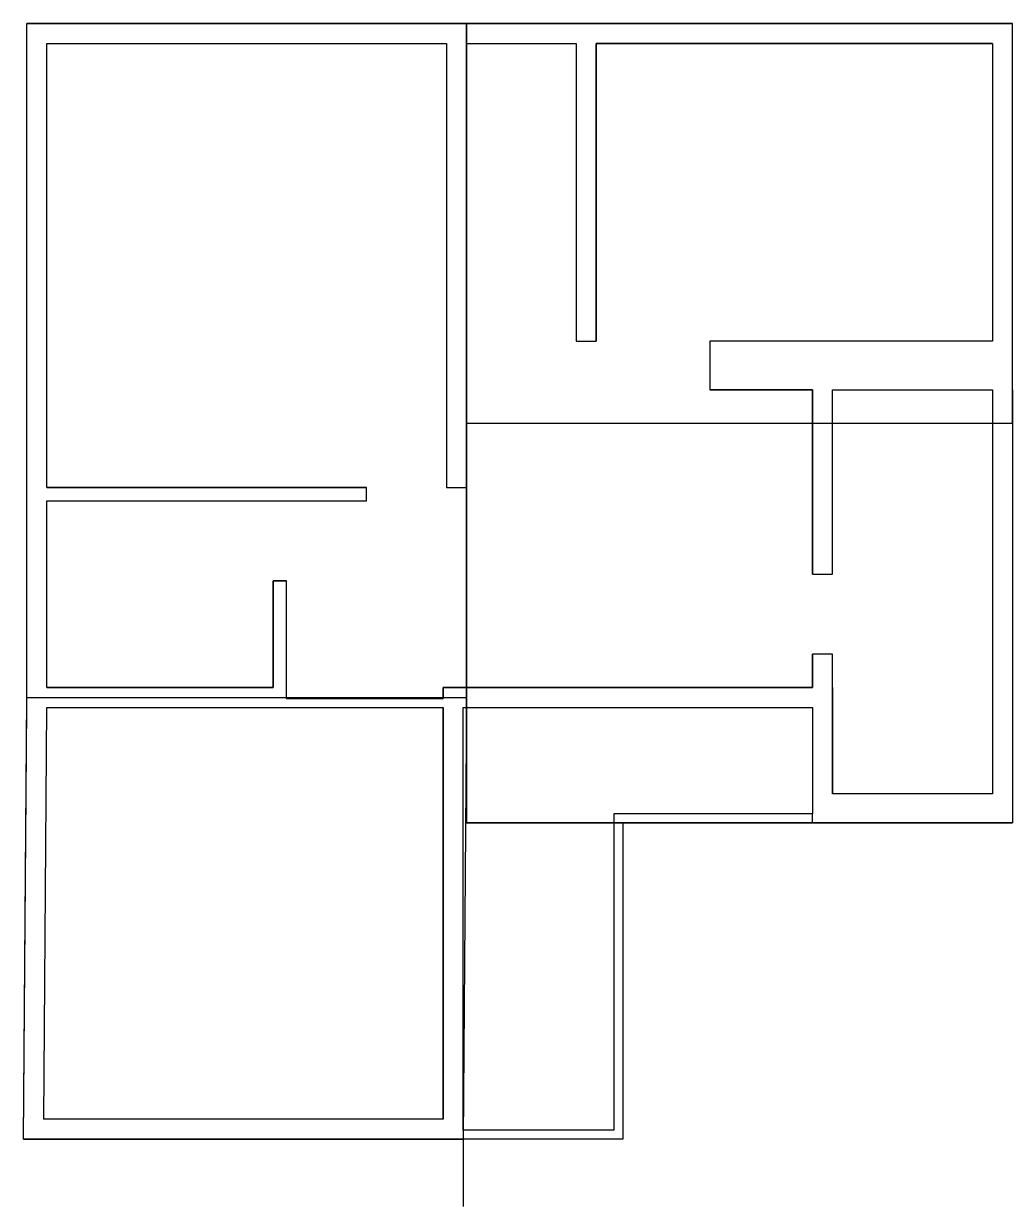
# Model space of a CAD drawing. Header units: inches. Extents: x 651 to 2533, y -209 to 324.
# Drawn here: x 2088 to 2533, y -209 to 324 of the extents above.
import ezdxf

# ---------------------------------------------------------------- set-up
doc = ezdxf.new("R2010")
doc.units = ezdxf.units.IN
doc.header["$MEASUREMENT"] = 0
doc.layers.add('roof', color=90, linetype='Continuous')
doc.layers.add('wall', color=10, linetype='Continuous')

msp = doc.modelspace()

# ---------------------------------------------------------------- linework, layer by layer
at = {"layer": 'roof'}
for p, q in [((2089.32, 20.21, 296.65), (2089.32, 323.68, 144)), ((2533.32, 323.68, 144), (2089.32, 323.68, 144)), ((2089.32, 323.68, 144), (2287.32, 323.68, 144)), ((2287.32, 20.21, 296.65), (2287.32, 323.68, 144)), ((2287.32, 143.68, 234.54), (2287.32, 323.68, 144)), ((2287.32, 323.68, 144), (2533.32, 323.68, 144)), ((2533.32, 143.68, 234.54), (2533.32, 323.68, 144)), ((2533.32, 143.68, 144), (2533.32, 143.68, 234.54)), ((2089.32, 20.21, 144), (2089.32, 20.21, 231.3)), ((2089.32, 20.21, 231.3), (2089.32, 20.21, 296.65)), ((2089.32, 20.21, 296.65), (2287.32, 20.21, 296.65)), ((2098.32, 15.68, 229.94), (2098.32, 15.68, 229.94)), ((2098.32, 15.68, 229.94), (2098.32, 15.68, 229.94)), ((2098.32, 15.68, 229.94), (2098.32, 15.68, 229.94)), ((2098.32, 15.68, 229.94), (2098.32, 15.68, 229.94))]:
    msp.add_line(p, q, dxfattribs=at)
at = {"layer": 'roof', "extrusion": (1, 0, 0)}
for p, q in [((2287.32, 143.68, 234.54), (2287.32, -36.32, 144)), ((2287.32, 143.68, 234.54), (2533.32, 143.68, 234.54)), ((2533.32, 143.68, 234.54), (2533.32, -36.32, 144)), ((2287.32, -36.32, 144), (2533.32, -36.32, 144))]:
    msp.add_line(p, q, dxfattribs=at)
at = {"layer": 'roof', "extrusion": (0, 0.415768, -0.909471)}
for p, q in [((2287.32, 143.68, 234.54), (2533.32, 143.68, 234.54)), ((2287.32, -36.32, 144), (2287.32, 143.68, 234.54)), ((2533.32, 143.68, 234.54), (2533.32, -36.32, 144)), ((2287.32, -36.32, 144), (2533.32, -36.32, 144)), ((2533.32, -36.32, 144), (2287.32, -36.32, 144))]:
    msp.add_line(p, q, dxfattribs=at)
at = {"layer": 'roof', "elevation": 144}
msp.add_lwpolyline([(2089.32, 323.68), (2287.32, 323.68)], dxfattribs=at)
at = {"layer": 'roof', "extrusion": (0, 0.449367, 0.893347), "elevation": 274.09}
msp.add_lwpolyline([(-2533.32, -224.45), (-2287.32, -224.45), (-2287.32, -22.96), (-2533.32, -22.96)], close=True, dxfattribs=at)
at = {"layer": 'roof', "extrusion": (0, 0.415768, -0.909471), "elevation": -153.57}
msp.add_lwpolyline([(-2287.32, 228.19), (-2533.32, 228.19)], dxfattribs=at)
at = {"layer": 'roof'}
msp.add_polyline3d([(2087.82, -178.82, 144), (2089.32, 20.21, 296.65), (2287.32, 20.21, 296.65), (2285.82, -178.82, 144), (2087.82, -178.75, 144)], dxfattribs=at)
at = {"layer": 'wall'}
for p, q in [((2089.32, 114.68), (2089.32, 323.68)), ((2089.32, 323.68), (2278.32, 323.68)), ((2278.32, 323.68), (2345.82, 323.68)), ((2533.32, 323.68), (2345.82, 323.68)), ((2533.32, 158.68), (2533.32, 323.68)), ((2098.32, 114.68), (2098.32, 314.68)), ((2098.32, 314.68), (2278.32, 314.68)), ((2278.32, 314.68), (2278.32, 114.68)), ((2287.32, 314.68), (2287.32, 114.68)), ((2287.32, 314.68), (2336.82, 314.68)), ((2336.82, 314.68), (2336.82, 180.68)), ((2524.32, 314.68), (2345.82, 314.68)), ((2345.82, 314.68), (2345.82, 180.68)), ((2524.32, 314.68), (2524.32, 180.68)), ((2336.82, 180.68), (2345.82, 180.68)), ((2524.32, 180.68), (2396.95, 180.68)), ((2396.95, 180.68), (2396.95, 158.68)), ((2443.32, 158.68), (2396.95, 158.68)), ((2443.32, 75.63), (2443.32, 158.68)), ((2452.32, 75.63), (2452.32, 158.68)), ((2452.32, 158.68), (2524.32, 158.68)), ((2524.32, 158.68), (2524.32, -23.32)), ((2533.32, 158.68), (2533.32, -23.32)), ((2089.32, 108.68), (2089.32, 114.68)), ((2098.32, 114.68), (2200.32, 114.68)), ((2200.32, 114.68), (2242.32, 114.68)), ((2242.32, 108.68), (2242.32, 114.68)), ((2278.32, 114.68), (2287.32, 114.68)), ((2089.32, 24.68), (2089.32, 108.68)), ((2098.32, 24.68), (2098.32, 108.68)), ((2098.32, 108.68), (2200.32, 108.68)), ((2200.32, 108.68), (2242.32, 108.68)), ((2443.32, 75.63), (2452.32, 75.63)), ((2200.32, 24.68), (2200.32, 72.68)), ((2200.32, 72.68), (2206.32, 72.68)), ((2206.32, 19.68), (2206.32, 72.68)), ((2443.32, 24.68), (2443.32, 39.63)), ((2452.32, 39.63), (2443.32, 39.63)), ((2452.32, 24.68), (2452.32, 39.63)), ((2089.32, 15.75), (2089.32, 24.68)), ((2098.32, 24.68), (2200.32, 24.68)), ((2276.82, 19.68), (2276.82, 24.68)), ((2276.82, 24.68), (2443.32, 24.68)), ((2452.32, 24.68), (2452.32, -23.32)), ((2206.32, 19.68), (2276.82, 19.68)), ((2087.82, -178.75), (2089.32, 15.75)), ((2096.89, -169.82), (2098.32, 15.68)), ((2098.32, 15.68), (2206.32, 15.68)), ((2206.32, 15.68), (2276.82, 15.68)), ((2276.82, -169.82), (2276.82, 15.68)), ((2285.82, 15.68), (2443.32, 15.68)), ((2285.82, -174.82), (2285.82, 15.68)), ((2443.32, 15.68), (2443.32, -32.32)), ((2524.32, -23.32), (2452.32, -23.32)), ((2533.32, -23.32), (2533.32, -36.32)), ((2443.32, -32.32), (2353.82, -32.32)), ((2353.82, -32.32), (2353.82, -174.82)), ((2443.32, -36.32), (2357.82, -36.32)), ((2357.82, -36.32), (2357.82, -178.82)), ((2443.32, -36.32), (2443.32, -32.32)), ((2443.32, -36.32), (2487.33, -36.32)), ((2533.32, -36.32), (2443.32, -36.32)), ((2487.33, -36.32), (2533.32, -36.32)), ((2276.82, -169.82), (2096.82, -169.82)), ((2353.82, -174.82), (2285.82, -174.82)), ((2285.82, -174.82), (2285.82, -209.07)), ((2285.82, -174.82), (2285.82, -178.82)), ((2087.82, -178.75), (2285.82, -178.82)), ((2276.82, -178.82), (2087.82, -178.82)), ((2357.82, -178.82), (2276.82, -178.82))]:
    msp.add_line(p, q, dxfattribs=at)
for points in [[(2452.32, -23.32), (2452.32, 24.68), (2452.32, 39.63), (2443.32, 39.63), (2443.32, 24.68), (2276.82, 24.68), (2276.82, 19.68), (2206.32, 19.68), (2206.32, 72.68), (2200.32, 72.68), (2200.32, 24.68), (2098.32, 24.68), (2098.32, 108.68), (2200.32, 108.68), (2242.32, 108.68), (2242.32, 114.68), (2200.32, 114.68), (2098.32, 114.68), (2098.32, 314.68), (2278.32, 314.68), (2278.32, 114.68), (2287.32, 114.68), (2287.32, 314.68), (2336.82, 314.68), (2336.82, 180.68), (2345.82, 180.68), (2345.82, 314.68), (2524.32, 314.68), (2524.32, 180.68), (2396.95, 180.68), (2396.95, 158.68), (2443.32, 158.68), (2443.32, 75.63), (2452.32, 75.63), (2452.32, 158.68), (2524.32, 158.68), (2524.32, -23.32)], [(2276.82, -169.82), (2096.89, -169.82), (2098.32, 15.68), (2206.32, 15.68), (2276.82, 15.68)], [(2443.32, -32.32), (2353.82, -32.32), (2353.82, -174.82), (2285.82, -174.82), (2285.82, 15.68), (2443.32, 15.68)]]:
    msp.add_lwpolyline(points, close=True, dxfattribs=at)

doc.saveas('drawing.dxf')
